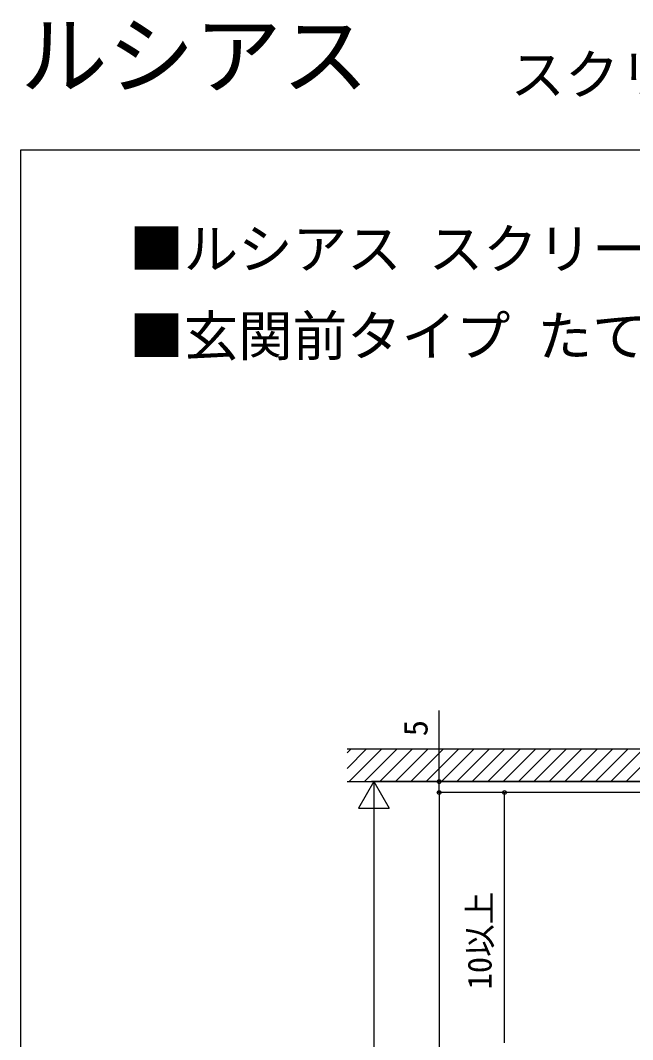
# Model space of a CAD drawing. Units: millimetres, scale not verified. Extents: x -875 to 875, y -1310 to 1300.
# Drawn here: x -875 to -593.9, y 831.6 to 1299.5 of the extents above; entities that cross this region are included whole.
import ezdxf
from ezdxf.enums import TextEntityAlignment as Align

# ---------------------------------------------------------------- set-up
doc = ezdxf.new("R2010")
doc.units = ezdxf.units.MM
doc.header["$LTSCALE"] = 4
for name, color, linetype in [('0-2_USER1', 3, 'Continuous'), ('0-6_YKK_D', 6, 'Continuous'), ('0-7_YKK_ZWAK', 7, 'Continuous'), ('0-8_YSS_K', 3, 'Continuous')]:
    doc.layers.add(name, color=color, linetype=linetype)
doc.styles.add('ＭＳ ゴシック', font='')
doc.styles.get('ＭＳ ゴシック').set_extended_font_data('MS Gothic')

msp = doc.modelspace()

# ---------------------------------------------------------------- linework, layer by layer
at = {"layer": '0-6_YKK_D'}
for p, q in [((-712.699, 950), (-719.699, 937.876)), ((-531.11, 950), (-713.699, 950)), ((-712.699, 950), (-705.699, 937.876)), ((-712.699, 950), (-712.699, 925.751)), ((-595.699, 950), (-683.699, 950)), ((-595.699, 945), (-683.699, 945)), ((-531.699, 945), (-683.699, 945)), ((-682.699, 945), (-682.699, 110)), ((-594.159, 945), (-653.699, 945)), ((-652.699, 830), (-652.699, 945)), ((-719.699, 937.876), (-705.699, 937.876)), ((-712.699, 936), (-712.699, 124))]:
    msp.add_line(p, q, dxfattribs=at)
msp.add_lwpolyline([(-682.699, 945), (-682.699, 950), (-682.699, 982.627)], dxfattribs=at)
for centre in [(-682.699, 950), (-682.699, 945), (-682.699, 945), (-652.699, 945)]:
    msp.add_circle(centre, 0.875, dxfattribs=at)
at = {"layer": '0-7_YKK_ZWAK'}
for p, q in [((-875, 1240), (-875, -1310)), ((875, 1240), (-875, 1240))]:
    msp.add_line(p, q, dxfattribs=at)
at = {"layer": '0-8_YSS_K'}
for p, q in [((-725, 956.107), (-716.107, 965)), ((-725, 963.178), (-723.178, 965)), ((-725, 965), (-261.199, 965)), ((-724.036, 950), (-709.036, 965)), ((-716.965, 950), (-701.965, 965)), ((-709.894, 950), (-694.894, 965)), ((-702.823, 950), (-687.823, 965)), ((-695.752, 950), (-680.752, 965)), ((-688.681, 950), (-673.681, 965)), ((-681.61, 950), (-666.61, 965)), ((-674.539, 950), (-659.539, 965)), ((-667.468, 950), (-652.468, 965)), ((-660.396, 950), (-645.396, 965)), ((-653.325, 950), (-638.325, 965)), ((-646.254, 950), (-631.254, 965)), ((-639.183, 950), (-624.183, 965)), ((-632.112, 950), (-617.112, 965)), ((-625.041, 950), (-610.041, 965)), ((-617.97, 950), (-602.97, 965)), ((-610.899, 950), (-595.899, 965)), ((-603.828, 950), (-588.828, 965)), ((-596.757, 950), (-581.757, 965)), ((-725, 950), (-261.199, 950))]:
    msp.add_line(p, q, dxfattribs=at)

# ---------------------------------------------------------------- texts
at = {"layer": '0-2_USER1', "style": 'ＭＳ ゴシック'}
for s, height, p in [('ルシアス', 29.33, (-875, 1260)), ('スクリーン', 18.33, (-650, 1260)), ('■ルシアス スクリーン', 18.33, (-825, 1180)), ('■玄関前タイプ たて格子 コーナー', 18.33, (-825, 1140))]:
    msp.add_text(s, height=height, dxfattribs=at).set_placement(p, align=Align.BOTTOM_LEFT)
at = {"layer": '0-6_YKK_D', "style": 'ＭＳ ゴシック'}
for s, p in [('5', (-684.699, 970.826)), ('10以上', (-655.319, 854.56))]:
    msp.add_text(s, height=11, rotation=90, dxfattribs=at).set_placement(p, align=Align.BOTTOM_LEFT)

doc.saveas('drawing.dxf')
